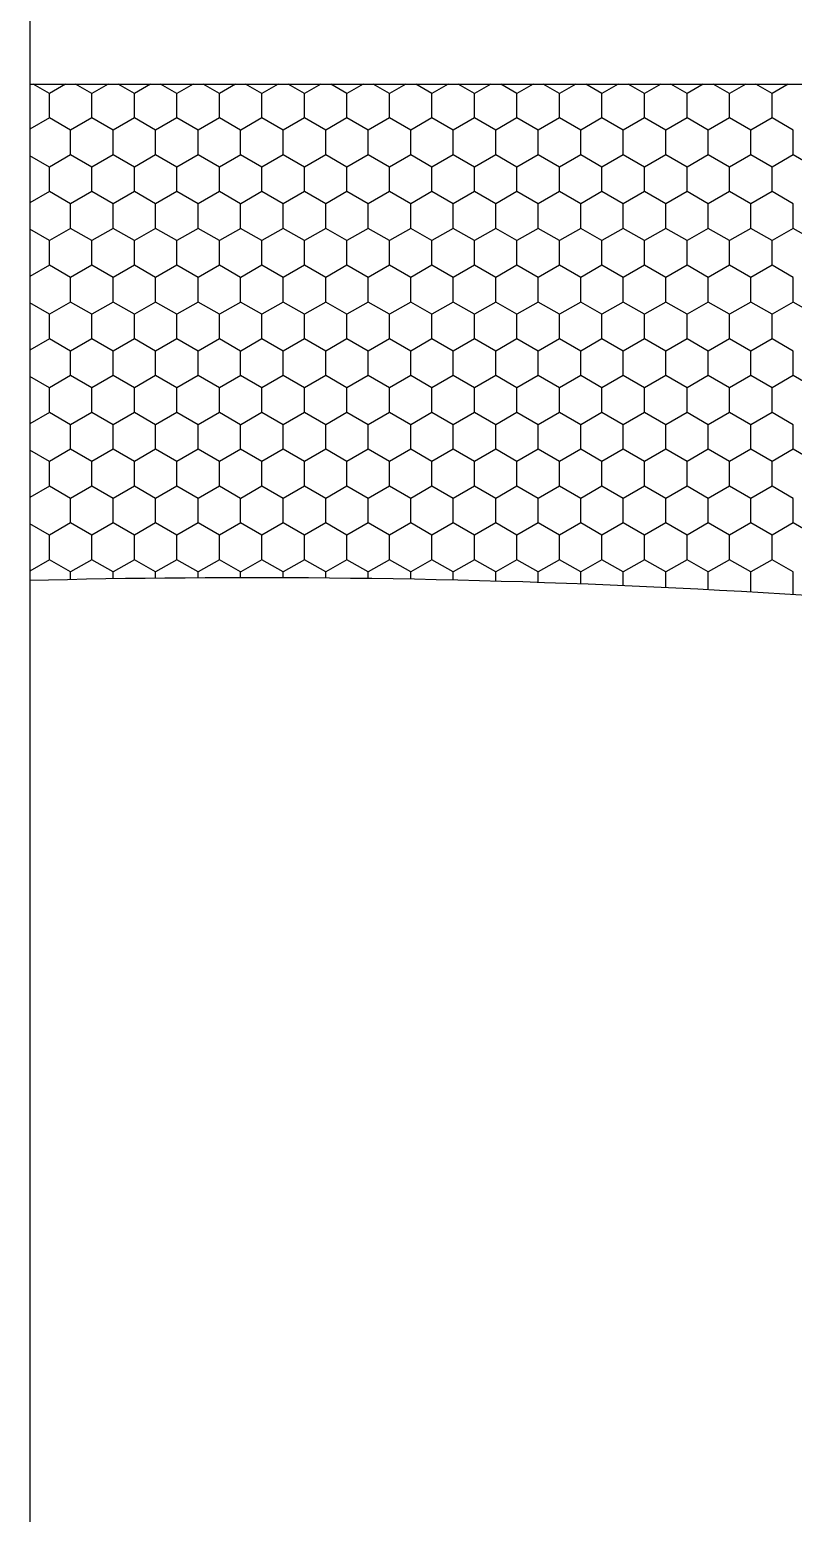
# Model space of a CAD drawing. Header units: inches. Extents: x 11.6 to 54.1, y 10.7 to 35.5.
# Drawn here: x 39.7822 to 39.8989, y 31.6248 to 31.8515 of the extents above; entities that cross this region are included whole.
import ezdxf

# ---------------------------------------------------------------- set-up
doc = ezdxf.new("R2010")
doc.units = ezdxf.units.IN
doc.header["$MEASUREMENT"] = 0
doc.layers.add('02', color=2, linetype='Continuous')

msp = doc.modelspace()

# ---------------------------------------------------------------- linework, layer by layer
at = {"layer": '02'}
for p, q in [((39.78219, 32.75318), (39.78219, 31.45318)), ((39.78219, 31.84318), (40.78219, 31.84318)), ((39.7852, 31.84175), (39.78271, 31.84318)), ((39.78768, 31.84318), (39.7852, 31.84175)), ((39.79169, 31.84175), (39.78921, 31.84318)), ((39.79417, 31.84318), (39.79169, 31.84175)), ((39.79819, 31.84175), (39.79571, 31.84318)), ((39.80067, 31.84318), (39.79819, 31.84175)), ((39.80468, 31.84175), (39.8022, 31.84318)), ((39.80716, 31.84318), (39.80468, 31.84175)), ((39.81118, 31.84175), (39.8087, 31.84318)), ((39.81366, 31.84318), (39.81118, 31.84175)), ((39.81767, 31.84175), (39.81519, 31.84318)), ((39.82015, 31.84318), (39.81767, 31.84175)), ((39.82417, 31.84175), (39.82169, 31.84318)), ((39.82665, 31.84318), (39.82417, 31.84175)), ((39.83066, 31.84175), (39.82818, 31.84318)), ((39.83314, 31.84318), (39.83066, 31.84175)), ((39.83716, 31.84175), (39.83468, 31.84318)), ((39.83964, 31.84318), (39.83716, 31.84175)), ((39.84365, 31.84175), (39.84117, 31.84318)), ((39.84613, 31.84318), (39.84365, 31.84175)), ((39.85015, 31.84175), (39.84767, 31.84318)), ((39.85263, 31.84318), (39.85015, 31.84175)), ((39.85664, 31.84175), (39.85416, 31.84318)), ((39.85913, 31.84318), (39.85664, 31.84175)), ((39.86314, 31.84175), (39.86066, 31.84318)), ((39.86562, 31.84318), (39.86314, 31.84175)), ((39.86963, 31.84175), (39.86715, 31.84318)), ((39.87212, 31.84318), (39.86963, 31.84175)), ((39.87613, 31.84175), (39.87365, 31.84318)), ((39.87861, 31.84318), (39.87613, 31.84175)), ((39.88262, 31.84175), (39.88014, 31.84318)), ((39.88511, 31.84318), (39.88262, 31.84175)), ((39.88912, 31.84175), (39.88664, 31.84318)), ((39.8916, 31.84318), (39.88912, 31.84175)), ((39.89561, 31.84175), (39.89313, 31.84318)), ((39.8981, 31.84318), (39.89561, 31.84175)), ((39.7852, 31.838), (39.7852, 31.84175)), ((39.79169, 31.838), (39.79169, 31.84175)), ((39.79819, 31.838), (39.79819, 31.84175)), ((39.80468, 31.838), (39.80468, 31.84175)), ((39.81118, 31.838), (39.81118, 31.84175)), ((39.81767, 31.838), (39.81767, 31.84175)), ((39.82417, 31.838), (39.82417, 31.84175)), ((39.83066, 31.838), (39.83066, 31.84175)), ((39.83716, 31.838), (39.83716, 31.84175)), ((39.84365, 31.838), (39.84365, 31.84175)), ((39.85015, 31.838), (39.85015, 31.84175)), ((39.85664, 31.838), (39.85664, 31.84175)), ((39.86314, 31.838), (39.86314, 31.84175)), ((39.86963, 31.838), (39.86963, 31.84175)), ((39.87613, 31.838), (39.87613, 31.84175)), ((39.88262, 31.838), (39.88262, 31.84175)), ((39.88912, 31.838), (39.88912, 31.84175)), ((39.89561, 31.838), (39.89561, 31.84175)), ((39.7852, 31.838), (39.78219, 31.83626)), ((39.78844, 31.83612), (39.7852, 31.838)), ((39.79169, 31.838), (39.78844, 31.83612)), ((39.79494, 31.83612), (39.79169, 31.838)), ((39.79819, 31.838), (39.79494, 31.83612)), ((39.80143, 31.83612), (39.79819, 31.838)), ((39.80468, 31.838), (39.80143, 31.83612)), ((39.80793, 31.83612), (39.80468, 31.838)), ((39.81118, 31.838), (39.80793, 31.83612)), ((39.81442, 31.83612), (39.81118, 31.838)), ((39.81767, 31.838), (39.81443, 31.83612)), ((39.82092, 31.83612), (39.81767, 31.838)), ((39.82417, 31.838), (39.82092, 31.83612)), ((39.82742, 31.83612), (39.82417, 31.838)), ((39.83066, 31.838), (39.82742, 31.83612)), ((39.83391, 31.83612), (39.83066, 31.838)), ((39.83716, 31.838), (39.83391, 31.83612)), ((39.84041, 31.83612), (39.83716, 31.838)), ((39.84365, 31.838), (39.84041, 31.83612)), ((39.8469, 31.83612), (39.84365, 31.838)), ((39.85015, 31.838), (39.8469, 31.83612)), ((39.8534, 31.83612), (39.85015, 31.838)), ((39.85664, 31.838), (39.8534, 31.83612)), ((39.85989, 31.83612), (39.85664, 31.838)), ((39.86314, 31.838), (39.85989, 31.83612)), ((39.86639, 31.83612), (39.86314, 31.838)), ((39.86963, 31.838), (39.86639, 31.83612)), ((39.87288, 31.83612), (39.86963, 31.838)), ((39.87613, 31.838), (39.87288, 31.83612)), ((39.87938, 31.83612), (39.87613, 31.838)), ((39.88262, 31.838), (39.87938, 31.83612)), ((39.88587, 31.83612), (39.88262, 31.838)), ((39.88912, 31.838), (39.88587, 31.83612)), ((39.89237, 31.83612), (39.88912, 31.838)), ((39.89561, 31.838), (39.89237, 31.83612)), ((39.89886, 31.83612), (39.89561, 31.838)), ((39.78844, 31.83237), (39.78844, 31.83612)), ((39.79494, 31.83237), (39.79494, 31.83612)), ((39.80143, 31.83237), (39.80143, 31.83612)), ((39.80793, 31.83237), (39.80793, 31.83612)), ((39.81442, 31.83237), (39.81442, 31.83612)), ((39.82092, 31.83237), (39.82092, 31.83612)), ((39.82742, 31.83237), (39.82742, 31.83612)), ((39.83391, 31.83237), (39.83391, 31.83612)), ((39.84041, 31.83237), (39.84041, 31.83612)), ((39.8469, 31.83237), (39.8469, 31.83612)), ((39.8534, 31.83237), (39.8534, 31.83612)), ((39.85989, 31.83237), (39.85989, 31.83612)), ((39.86639, 31.83237), (39.86639, 31.83612)), ((39.87288, 31.83237), (39.87288, 31.83612)), ((39.87938, 31.83237), (39.87938, 31.83612)), ((39.88587, 31.83237), (39.88587, 31.83612)), ((39.89237, 31.83237), (39.89237, 31.83612)), ((39.89886, 31.83237), (39.89886, 31.83612)), ((39.7852, 31.8305), (39.78219, 31.83223)), ((39.78844, 31.83237), (39.7852, 31.8305)), ((39.79169, 31.8305), (39.78844, 31.83237)), ((39.79494, 31.83237), (39.79169, 31.8305)), ((39.79819, 31.8305), (39.79494, 31.83237)), ((39.80143, 31.83237), (39.79819, 31.8305)), ((39.80468, 31.8305), (39.80143, 31.83237)), ((39.80793, 31.83237), (39.80468, 31.8305)), ((39.81118, 31.8305), (39.80793, 31.83237)), ((39.81443, 31.83237), (39.81118, 31.8305)), ((39.81767, 31.8305), (39.81442, 31.83237)), ((39.82092, 31.83237), (39.81767, 31.8305)), ((39.82417, 31.8305), (39.82092, 31.83237)), ((39.82742, 31.83237), (39.82417, 31.8305)), ((39.83066, 31.8305), (39.82742, 31.83237)), ((39.83391, 31.83237), (39.83066, 31.8305)), ((39.83716, 31.8305), (39.83391, 31.83237)), ((39.84041, 31.83237), (39.83716, 31.8305)), ((39.84365, 31.8305), (39.84041, 31.83237)), ((39.8469, 31.83237), (39.84365, 31.8305)), ((39.85015, 31.8305), (39.8469, 31.83237)), ((39.8534, 31.83237), (39.85015, 31.8305)), ((39.85664, 31.8305), (39.8534, 31.83237)), ((39.85989, 31.83237), (39.85664, 31.8305)), ((39.86314, 31.8305), (39.85989, 31.83237)), ((39.86639, 31.83237), (39.86314, 31.8305)), ((39.86963, 31.8305), (39.86639, 31.83237)), ((39.87288, 31.83237), (39.86963, 31.8305)), ((39.87613, 31.8305), (39.87288, 31.83237)), ((39.87938, 31.83237), (39.87613, 31.8305)), ((39.88262, 31.8305), (39.87938, 31.83237)), ((39.88587, 31.83237), (39.88262, 31.8305)), ((39.88912, 31.8305), (39.88587, 31.83237)), ((39.89237, 31.83237), (39.88912, 31.8305)), ((39.89561, 31.8305), (39.89237, 31.83237)), ((39.89886, 31.83237), (39.89561, 31.8305)), ((39.90211, 31.8305), (39.89886, 31.83237)), ((39.7852, 31.82675), (39.7852, 31.8305)), ((39.79169, 31.82675), (39.79169, 31.8305)), ((39.79819, 31.82675), (39.79819, 31.8305)), ((39.80468, 31.82675), (39.80468, 31.8305)), ((39.81118, 31.82675), (39.81118, 31.8305)), ((39.81767, 31.82675), (39.81767, 31.8305)), ((39.82417, 31.82675), (39.82417, 31.8305)), ((39.83066, 31.82675), (39.83066, 31.8305)), ((39.83716, 31.82675), (39.83716, 31.8305)), ((39.84365, 31.82675), (39.84365, 31.8305)), ((39.85015, 31.82675), (39.85015, 31.8305)), ((39.85664, 31.82675), (39.85664, 31.8305)), ((39.86314, 31.82675), (39.86314, 31.8305)), ((39.86963, 31.82675), (39.86963, 31.8305)), ((39.87613, 31.82675), (39.87613, 31.8305)), ((39.88262, 31.82675), (39.88262, 31.8305)), ((39.88912, 31.82675), (39.88912, 31.8305)), ((39.89561, 31.82675), (39.89561, 31.8305)), ((39.7852, 31.82675), (39.78219, 31.82501)), ((39.78844, 31.82487), (39.7852, 31.82675)), ((39.79169, 31.82675), (39.78844, 31.82487)), ((39.79494, 31.82487), (39.79169, 31.82675)), ((39.79819, 31.82675), (39.79494, 31.82487)), ((39.80143, 31.82487), (39.79819, 31.82675)), ((39.80468, 31.82675), (39.80143, 31.82487)), ((39.80793, 31.82487), (39.80468, 31.82675)), ((39.81118, 31.82675), (39.80793, 31.82487)), ((39.81442, 31.82487), (39.81118, 31.82675)), ((39.81767, 31.82675), (39.81443, 31.82487)), ((39.82092, 31.82487), (39.81767, 31.82675)), ((39.82417, 31.82675), (39.82092, 31.82487)), ((39.82742, 31.82487), (39.82417, 31.82675)), ((39.83066, 31.82675), (39.82742, 31.82487)), ((39.83391, 31.82487), (39.83066, 31.82675)), ((39.83716, 31.82675), (39.83391, 31.82487)), ((39.84041, 31.82487), (39.83716, 31.82675)), ((39.84365, 31.82675), (39.84041, 31.82487)), ((39.8469, 31.82487), (39.84365, 31.82675)), ((39.85015, 31.82675), (39.8469, 31.82487)), ((39.8534, 31.82487), (39.85015, 31.82675)), ((39.85664, 31.82675), (39.8534, 31.82487)), ((39.85989, 31.82487), (39.85664, 31.82675)), ((39.86314, 31.82675), (39.85989, 31.82487)), ((39.86639, 31.82487), (39.86314, 31.82675)), ((39.86963, 31.82675), (39.86639, 31.82487)), ((39.87288, 31.82487), (39.86963, 31.82675)), ((39.87613, 31.82675), (39.87288, 31.82487)), ((39.87938, 31.82487), (39.87613, 31.82675)), ((39.88262, 31.82675), (39.87938, 31.82487)), ((39.88587, 31.82487), (39.88262, 31.82675)), ((39.88912, 31.82675), (39.88587, 31.82487)), ((39.89237, 31.82487), (39.88912, 31.82675)), ((39.89561, 31.82675), (39.89237, 31.82487)), ((39.89886, 31.82487), (39.89561, 31.82675)), ((39.78844, 31.82112), (39.78844, 31.82487)), ((39.79494, 31.82112), (39.79494, 31.82487)), ((39.80143, 31.82112), (39.80143, 31.82487)), ((39.80793, 31.82112), (39.80793, 31.82487)), ((39.81442, 31.82112), (39.81442, 31.82487)), ((39.82092, 31.82112), (39.82092, 31.82487)), ((39.82742, 31.82112), (39.82742, 31.82487)), ((39.83391, 31.82112), (39.83391, 31.82487)), ((39.84041, 31.82112), (39.84041, 31.82487)), ((39.8469, 31.82112), (39.8469, 31.82487)), ((39.8534, 31.82112), (39.8534, 31.82487)), ((39.85989, 31.82112), (39.85989, 31.82487)), ((39.86639, 31.82112), (39.86639, 31.82487)), ((39.87288, 31.82112), (39.87288, 31.82487)), ((39.87938, 31.82112), (39.87938, 31.82487)), ((39.88587, 31.82112), (39.88587, 31.82487)), ((39.89237, 31.82112), (39.89237, 31.82487)), ((39.89886, 31.82112), (39.89886, 31.82487)), ((39.7852, 31.81925), (39.78219, 31.82098)), ((39.78844, 31.82112), (39.7852, 31.81925)), ((39.79169, 31.81925), (39.78844, 31.82112)), ((39.79494, 31.82112), (39.79169, 31.81925)), ((39.79819, 31.81925), (39.79494, 31.82112)), ((39.80143, 31.82112), (39.79819, 31.81925)), ((39.80468, 31.81925), (39.80143, 31.82112)), ((39.80793, 31.82112), (39.80468, 31.81925)), ((39.81118, 31.81925), (39.80793, 31.82112)), ((39.81443, 31.82112), (39.81118, 31.81925)), ((39.81767, 31.81925), (39.81442, 31.82112)), ((39.82092, 31.82112), (39.81767, 31.81925)), ((39.82417, 31.81925), (39.82092, 31.82112)), ((39.82742, 31.82112), (39.82417, 31.81925)), ((39.83066, 31.81925), (39.82742, 31.82112)), ((39.83391, 31.82112), (39.83066, 31.81925)), ((39.83716, 31.81925), (39.83391, 31.82112)), ((39.84041, 31.82112), (39.83716, 31.81925)), ((39.84365, 31.81925), (39.84041, 31.82112)), ((39.8469, 31.82112), (39.84365, 31.81925)), ((39.85015, 31.81925), (39.8469, 31.82112)), ((39.8534, 31.82112), (39.85015, 31.81925)), ((39.85664, 31.81925), (39.8534, 31.82112)), ((39.85989, 31.82112), (39.85664, 31.81925)), ((39.86314, 31.81925), (39.85989, 31.82112)), ((39.86639, 31.82112), (39.86314, 31.81925)), ((39.86963, 31.81925), (39.86639, 31.82112)), ((39.87288, 31.82112), (39.86963, 31.81925)), ((39.87613, 31.81925), (39.87288, 31.82112)), ((39.87938, 31.82112), (39.87613, 31.81925)), ((39.88262, 31.81925), (39.87938, 31.82112)), ((39.88587, 31.82112), (39.88262, 31.81925)), ((39.88912, 31.81925), (39.88587, 31.82112)), ((39.89237, 31.82112), (39.88912, 31.81925)), ((39.89561, 31.81925), (39.89237, 31.82112)), ((39.89886, 31.82112), (39.89561, 31.81925)), ((39.90211, 31.81925), (39.89886, 31.82112)), ((39.7852, 31.8155), (39.7852, 31.81925)), ((39.79169, 31.8155), (39.79169, 31.81925)), ((39.79819, 31.8155), (39.79819, 31.81925)), ((39.80468, 31.8155), (39.80468, 31.81925)), ((39.81118, 31.8155), (39.81118, 31.81925)), ((39.81767, 31.8155), (39.81767, 31.81925)), ((39.82417, 31.8155), (39.82417, 31.81925)), ((39.83066, 31.8155), (39.83066, 31.81925)), ((39.83716, 31.8155), (39.83716, 31.81925)), ((39.84365, 31.8155), (39.84365, 31.81925)), ((39.85015, 31.8155), (39.85015, 31.81925)), ((39.85664, 31.8155), (39.85664, 31.81925)), ((39.86314, 31.8155), (39.86314, 31.81925)), ((39.86963, 31.8155), (39.86963, 31.81925)), ((39.87613, 31.8155), (39.87613, 31.81925)), ((39.88262, 31.8155), (39.88262, 31.81925)), ((39.88912, 31.8155), (39.88912, 31.81925)), ((39.89561, 31.8155), (39.89561, 31.81925)), ((39.7852, 31.8155), (39.78219, 31.81376)), ((39.78844, 31.81362), (39.7852, 31.8155)), ((39.79169, 31.8155), (39.78844, 31.81362)), ((39.79494, 31.81362), (39.79169, 31.8155)), ((39.79819, 31.8155), (39.79494, 31.81362)), ((39.80143, 31.81362), (39.79819, 31.8155)), ((39.80468, 31.8155), (39.80143, 31.81362)), ((39.80793, 31.81362), (39.80468, 31.8155)), ((39.81118, 31.8155), (39.80793, 31.81362)), ((39.81442, 31.81362), (39.81118, 31.8155)), ((39.81767, 31.8155), (39.81443, 31.81362)), ((39.82092, 31.81362), (39.81767, 31.8155)), ((39.82417, 31.8155), (39.82092, 31.81362)), ((39.82742, 31.81362), (39.82417, 31.8155)), ((39.83066, 31.8155), (39.82742, 31.81362)), ((39.83391, 31.81362), (39.83066, 31.8155)), ((39.83716, 31.8155), (39.83391, 31.81362)), ((39.84041, 31.81362), (39.83716, 31.8155)), ((39.84365, 31.8155), (39.84041, 31.81362)), ((39.8469, 31.81362), (39.84365, 31.8155)), ((39.85015, 31.8155), (39.8469, 31.81362)), ((39.8534, 31.81362), (39.85015, 31.8155)), ((39.85664, 31.8155), (39.8534, 31.81362)), ((39.85989, 31.81362), (39.85664, 31.8155)), ((39.86314, 31.8155), (39.85989, 31.81362)), ((39.86639, 31.81362), (39.86314, 31.8155)), ((39.86963, 31.8155), (39.86639, 31.81362)), ((39.87288, 31.81362), (39.86963, 31.8155)), ((39.87613, 31.8155), (39.87288, 31.81362)), ((39.87938, 31.81362), (39.87613, 31.8155)), ((39.88262, 31.8155), (39.87938, 31.81362)), ((39.88587, 31.81362), (39.88262, 31.8155)), ((39.88912, 31.8155), (39.88587, 31.81362)), ((39.89237, 31.81362), (39.88912, 31.8155)), ((39.89561, 31.8155), (39.89237, 31.81362)), ((39.89886, 31.81362), (39.89561, 31.8155)), ((39.78844, 31.80987), (39.78844, 31.81362)), ((39.79494, 31.80987), (39.79494, 31.81362)), ((39.80143, 31.80987), (39.80143, 31.81362)), ((39.80793, 31.80987), (39.80793, 31.81362)), ((39.81442, 31.80987), (39.81442, 31.81362)), ((39.82092, 31.80987), (39.82092, 31.81362)), ((39.82742, 31.80987), (39.82742, 31.81362)), ((39.83391, 31.80987), (39.83391, 31.81362)), ((39.84041, 31.80987), (39.84041, 31.81362)), ((39.8469, 31.80987), (39.8469, 31.81362)), ((39.8534, 31.80987), (39.8534, 31.81362)), ((39.85989, 31.80987), (39.85989, 31.81362)), ((39.86639, 31.80987), (39.86639, 31.81362)), ((39.87288, 31.80987), (39.87288, 31.81362)), ((39.87938, 31.80987), (39.87938, 31.81362)), ((39.88587, 31.80987), (39.88587, 31.81362)), ((39.89237, 31.80987), (39.89237, 31.81362)), ((39.89886, 31.80987), (39.89886, 31.81362)), ((39.7852, 31.808), (39.78219, 31.80973)), ((39.78844, 31.80987), (39.7852, 31.808)), ((39.7852, 31.80425), (39.7852, 31.808)), ((39.79169, 31.808), (39.78844, 31.80987)), ((39.79494, 31.80987), (39.79169, 31.808)), ((39.79169, 31.80425), (39.79169, 31.808)), ((39.79819, 31.808), (39.79494, 31.80987)), ((39.80143, 31.80987), (39.79819, 31.808)), ((39.79819, 31.80425), (39.79819, 31.808)), ((39.80468, 31.808), (39.80143, 31.80987)), ((39.80793, 31.80987), (39.80468, 31.808)), ((39.80468, 31.80425), (39.80468, 31.808)), ((39.81118, 31.808), (39.80793, 31.80987)), ((39.81443, 31.80987), (39.81118, 31.808)), ((39.81118, 31.80425), (39.81118, 31.808)), ((39.81767, 31.808), (39.81442, 31.80987)), ((39.82092, 31.80987), (39.81767, 31.808)), ((39.81767, 31.80425), (39.81767, 31.808)), ((39.82417, 31.808), (39.82092, 31.80987)), ((39.82742, 31.80987), (39.82417, 31.808)), ((39.82417, 31.80425), (39.82417, 31.808)), ((39.83066, 31.808), (39.82742, 31.80987)), ((39.83391, 31.80987), (39.83066, 31.808)), ((39.83066, 31.80425), (39.83066, 31.808)), ((39.83716, 31.808), (39.83391, 31.80987)), ((39.84041, 31.80987), (39.83716, 31.808)), ((39.83716, 31.80425), (39.83716, 31.808)), ((39.84365, 31.808), (39.84041, 31.80987)), ((39.8469, 31.80987), (39.84365, 31.808)), ((39.84365, 31.80425), (39.84365, 31.808)), ((39.85015, 31.808), (39.8469, 31.80987)), ((39.8534, 31.80987), (39.85015, 31.808)), ((39.85015, 31.80425), (39.85015, 31.808)), ((39.85664, 31.808), (39.8534, 31.80987)), ((39.85989, 31.80987), (39.85664, 31.808)), ((39.85664, 31.80425), (39.85664, 31.808)), ((39.86314, 31.808), (39.85989, 31.80987)), ((39.86639, 31.80987), (39.86314, 31.808)), ((39.86314, 31.80425), (39.86314, 31.808)), ((39.86963, 31.808), (39.86639, 31.80987)), ((39.87288, 31.80987), (39.86963, 31.808)), ((39.86963, 31.80425), (39.86963, 31.808)), ((39.87613, 31.808), (39.87288, 31.80987)), ((39.87938, 31.80987), (39.87613, 31.808)), ((39.87613, 31.80425), (39.87613, 31.808)), ((39.88262, 31.808), (39.87938, 31.80987)), ((39.88587, 31.80987), (39.88262, 31.808)), ((39.88262, 31.80425), (39.88262, 31.808)), ((39.88912, 31.808), (39.88587, 31.80987)), ((39.89237, 31.80987), (39.88912, 31.808)), ((39.88912, 31.80425), (39.88912, 31.808)), ((39.89561, 31.808), (39.89237, 31.80987)), ((39.89886, 31.80987), (39.89561, 31.808)), ((39.89561, 31.80425), (39.89561, 31.808)), ((39.90211, 31.808), (39.89886, 31.80987)), ((39.7852, 31.80425), (39.78219, 31.80251)), ((39.78844, 31.80237), (39.7852, 31.80425)), ((39.79169, 31.80425), (39.78844, 31.80237)), ((39.79494, 31.80237), (39.79169, 31.80425)), ((39.79819, 31.80425), (39.79494, 31.80237)), ((39.80143, 31.80237), (39.79819, 31.80425)), ((39.80468, 31.80425), (39.80143, 31.80237)), ((39.80793, 31.80237), (39.80468, 31.80425)), ((39.81118, 31.80425), (39.80793, 31.80237)), ((39.81442, 31.80237), (39.81118, 31.80425)), ((39.81767, 31.80425), (39.81443, 31.80237)), ((39.82092, 31.80237), (39.81767, 31.80425)), ((39.82417, 31.80425), (39.82092, 31.80237)), ((39.82742, 31.80237), (39.82417, 31.80425)), ((39.83066, 31.80425), (39.82742, 31.80237)), ((39.83391, 31.80237), (39.83066, 31.80425)), ((39.83716, 31.80425), (39.83391, 31.80237)), ((39.84041, 31.80237), (39.83716, 31.80425)), ((39.84365, 31.80425), (39.84041, 31.80237)), ((39.8469, 31.80237), (39.84365, 31.80425)), ((39.85015, 31.80425), (39.8469, 31.80237)), ((39.8534, 31.80237), (39.85015, 31.80425)), ((39.85664, 31.80425), (39.8534, 31.80237)), ((39.85989, 31.80237), (39.85664, 31.80425)), ((39.86314, 31.80425), (39.85989, 31.80237)), ((39.86639, 31.80237), (39.86314, 31.80425)), ((39.86963, 31.80425), (39.86639, 31.80237)), ((39.87288, 31.80237), (39.86963, 31.80425)), ((39.87613, 31.80425), (39.87288, 31.80237)), ((39.87938, 31.80237), (39.87613, 31.80425)), ((39.88262, 31.80425), (39.87938, 31.80237)), ((39.88587, 31.80237), (39.88262, 31.80425)), ((39.88912, 31.80425), (39.88587, 31.80237)), ((39.89237, 31.80237), (39.88912, 31.80425)), ((39.89561, 31.80425), (39.89237, 31.80237)), ((39.89886, 31.80237), (39.89561, 31.80425)), ((39.78844, 31.79862), (39.78844, 31.80237)), ((39.79494, 31.79862), (39.79494, 31.80237)), ((39.80143, 31.79862), (39.80143, 31.80237)), ((39.80793, 31.79862), (39.80793, 31.80237)), ((39.81442, 31.79862), (39.81442, 31.80237)), ((39.82092, 31.79862), (39.82092, 31.80237)), ((39.82742, 31.79862), (39.82742, 31.80237)), ((39.83391, 31.79862), (39.83391, 31.80237)), ((39.84041, 31.79862), (39.84041, 31.80237)), ((39.8469, 31.79862), (39.8469, 31.80237)), ((39.8534, 31.79862), (39.8534, 31.80237)), ((39.85989, 31.79862), (39.85989, 31.80237)), ((39.86639, 31.79862), (39.86639, 31.80237)), ((39.87288, 31.79862), (39.87288, 31.80237)), ((39.87938, 31.79862), (39.87938, 31.80237)), ((39.88587, 31.79862), (39.88587, 31.80237)), ((39.89237, 31.79862), (39.89237, 31.80237)), ((39.89886, 31.79862), (39.89886, 31.80237)), ((39.7852, 31.79675), (39.78219, 31.79848)), ((39.78844, 31.79862), (39.7852, 31.79675)), ((39.7852, 31.793), (39.7852, 31.79675)), ((39.79169, 31.79675), (39.78844, 31.79862)), ((39.79494, 31.79862), (39.79169, 31.79675)), ((39.79169, 31.793), (39.79169, 31.79675)), ((39.79819, 31.79675), (39.79494, 31.79862)), ((39.80143, 31.79862), (39.79819, 31.79675)), ((39.79819, 31.793), (39.79819, 31.79675)), ((39.80468, 31.79675), (39.80143, 31.79862)), ((39.80793, 31.79862), (39.80468, 31.79675)), ((39.80468, 31.793), (39.80468, 31.79675)), ((39.81118, 31.79675), (39.80793, 31.79862)), ((39.81443, 31.79862), (39.81118, 31.79675)), ((39.81118, 31.793), (39.81118, 31.79675)), ((39.81767, 31.79675), (39.81442, 31.79862)), ((39.82092, 31.79862), (39.81767, 31.79675)), ((39.81767, 31.793), (39.81767, 31.79675)), ((39.82417, 31.79675), (39.82092, 31.79862)), ((39.82742, 31.79862), (39.82417, 31.79675)), ((39.82417, 31.793), (39.82417, 31.79675)), ((39.83066, 31.79675), (39.82742, 31.79862)), ((39.83391, 31.79862), (39.83066, 31.79675)), ((39.83066, 31.793), (39.83066, 31.79675)), ((39.83716, 31.79675), (39.83391, 31.79862)), ((39.84041, 31.79862), (39.83716, 31.79675)), ((39.83716, 31.793), (39.83716, 31.79675)), ((39.84365, 31.79675), (39.84041, 31.79862)), ((39.8469, 31.79862), (39.84365, 31.79675)), ((39.84365, 31.793), (39.84365, 31.79675)), ((39.85015, 31.79675), (39.8469, 31.79862)), ((39.8534, 31.79862), (39.85015, 31.79675)), ((39.85015, 31.793), (39.85015, 31.79675)), ((39.85664, 31.79675), (39.8534, 31.79862)), ((39.85989, 31.79862), (39.85664, 31.79675)), ((39.85664, 31.793), (39.85664, 31.79675)), ((39.86314, 31.79675), (39.85989, 31.79862)), ((39.86639, 31.79862), (39.86314, 31.79675)), ((39.86314, 31.793), (39.86314, 31.79675)), ((39.86963, 31.79675), (39.86639, 31.79862)), ((39.87288, 31.79862), (39.86963, 31.79675)), ((39.86963, 31.793), (39.86963, 31.79675)), ((39.87613, 31.79675), (39.87288, 31.79862)), ((39.87938, 31.79862), (39.87613, 31.79675)), ((39.87613, 31.793), (39.87613, 31.79675)), ((39.88262, 31.79675), (39.87938, 31.79862)), ((39.88587, 31.79862), (39.88262, 31.79675)), ((39.88262, 31.793), (39.88262, 31.79675)), ((39.88912, 31.79675), (39.88587, 31.79862)), ((39.89237, 31.79862), (39.88912, 31.79675)), ((39.88912, 31.793), (39.88912, 31.79675)), ((39.89561, 31.79675), (39.89237, 31.79862)), ((39.89886, 31.79862), (39.89561, 31.79675)), ((39.89561, 31.793), (39.89561, 31.79675)), ((39.90211, 31.79675), (39.89886, 31.79862)), ((39.7852, 31.793), (39.78219, 31.79126)), ((39.78844, 31.79112), (39.7852, 31.793)), ((39.79169, 31.793), (39.78844, 31.79112)), ((39.79494, 31.79112), (39.79169, 31.793)), ((39.79819, 31.793), (39.79494, 31.79112)), ((39.80143, 31.79112), (39.79819, 31.793)), ((39.80468, 31.793), (39.80143, 31.79112)), ((39.80793, 31.79112), (39.80468, 31.793)), ((39.81118, 31.793), (39.80793, 31.79112)), ((39.81442, 31.79112), (39.81118, 31.793)), ((39.81767, 31.793), (39.81443, 31.79112)), ((39.82092, 31.79112), (39.81767, 31.793)), ((39.82417, 31.793), (39.82092, 31.79112)), ((39.82742, 31.79112), (39.82417, 31.793)), ((39.83066, 31.793), (39.82742, 31.79112)), ((39.83391, 31.79112), (39.83066, 31.793)), ((39.83716, 31.793), (39.83391, 31.79112)), ((39.84041, 31.79112), (39.83716, 31.793)), ((39.84365, 31.793), (39.84041, 31.79112)), ((39.8469, 31.79112), (39.84365, 31.793)), ((39.85015, 31.793), (39.8469, 31.79112)), ((39.8534, 31.79112), (39.85015, 31.793)), ((39.85664, 31.793), (39.8534, 31.79112)), ((39.85989, 31.79112), (39.85664, 31.793)), ((39.86314, 31.793), (39.85989, 31.79112)), ((39.86639, 31.79112), (39.86314, 31.793)), ((39.86963, 31.793), (39.86639, 31.79112)), ((39.87288, 31.79112), (39.86963, 31.793)), ((39.87613, 31.793), (39.87288, 31.79112)), ((39.87938, 31.79112), (39.87613, 31.793)), ((39.88262, 31.793), (39.87938, 31.79112)), ((39.88587, 31.79112), (39.88262, 31.793)), ((39.88912, 31.793), (39.88587, 31.79112)), ((39.89237, 31.79112), (39.88912, 31.793)), ((39.89561, 31.793), (39.89237, 31.79112)), ((39.89886, 31.79112), (39.89561, 31.793)), ((39.78844, 31.78737), (39.78844, 31.79112)), ((39.79494, 31.78737), (39.79494, 31.79112)), ((39.80143, 31.78737), (39.80143, 31.79112)), ((39.80793, 31.78737), (39.80793, 31.79112)), ((39.81442, 31.78737), (39.81442, 31.79112)), ((39.82092, 31.78737), (39.82092, 31.79112)), ((39.82742, 31.78737), (39.82742, 31.79112)), ((39.83391, 31.78737), (39.83391, 31.79112)), ((39.84041, 31.78737), (39.84041, 31.79112)), ((39.8469, 31.78737), (39.8469, 31.79112)), ((39.8534, 31.78737), (39.8534, 31.79112)), ((39.85989, 31.78737), (39.85989, 31.79112)), ((39.86639, 31.78737), (39.86639, 31.79112)), ((39.87288, 31.78737), (39.87288, 31.79112)), ((39.87938, 31.78737), (39.87938, 31.79112)), ((39.88587, 31.78737), (39.88587, 31.79112)), ((39.89237, 31.78737), (39.89237, 31.79112)), ((39.89886, 31.78737), (39.89886, 31.79112)), ((39.7852, 31.7855), (39.78219, 31.78723)), ((39.78844, 31.78737), (39.7852, 31.7855)), ((39.7852, 31.78175), (39.7852, 31.7855)), ((39.79169, 31.7855), (39.78844, 31.78737)), ((39.79494, 31.78737), (39.79169, 31.7855)), ((39.79169, 31.78175), (39.79169, 31.7855)), ((39.79819, 31.7855), (39.79494, 31.78737)), ((39.80143, 31.78737), (39.79819, 31.7855)), ((39.79819, 31.78175), (39.79819, 31.7855)), ((39.80468, 31.7855), (39.80143, 31.78737)), ((39.80793, 31.78737), (39.80468, 31.7855)), ((39.80468, 31.78175), (39.80468, 31.7855)), ((39.81118, 31.7855), (39.80793, 31.78737)), ((39.81443, 31.78737), (39.81118, 31.7855)), ((39.81118, 31.78175), (39.81118, 31.7855)), ((39.81767, 31.7855), (39.81442, 31.78737)), ((39.82092, 31.78737), (39.81767, 31.7855)), ((39.81767, 31.78175), (39.81767, 31.7855)), ((39.82417, 31.7855), (39.82092, 31.78737)), ((39.82742, 31.78737), (39.82417, 31.7855)), ((39.82417, 31.78175), (39.82417, 31.7855)), ((39.83066, 31.7855), (39.82742, 31.78737)), ((39.83391, 31.78737), (39.83066, 31.7855)), ((39.83066, 31.78175), (39.83066, 31.7855)), ((39.83716, 31.7855), (39.83391, 31.78737)), ((39.84041, 31.78737), (39.83716, 31.7855)), ((39.83716, 31.78175), (39.83716, 31.7855)), ((39.84365, 31.7855), (39.84041, 31.78737)), ((39.8469, 31.78737), (39.84365, 31.7855)), ((39.84365, 31.78175), (39.84365, 31.7855)), ((39.85015, 31.7855), (39.8469, 31.78737)), ((39.8534, 31.78737), (39.85015, 31.7855)), ((39.85015, 31.78175), (39.85015, 31.7855)), ((39.85664, 31.7855), (39.8534, 31.78737)), ((39.85989, 31.78737), (39.85664, 31.7855)), ((39.85664, 31.78175), (39.85664, 31.7855)), ((39.86314, 31.7855), (39.85989, 31.78737)), ((39.86639, 31.78737), (39.86314, 31.7855)), ((39.86314, 31.78175), (39.86314, 31.7855)), ((39.86963, 31.7855), (39.86639, 31.78737)), ((39.87288, 31.78737), (39.86963, 31.7855)), ((39.86963, 31.78175), (39.86963, 31.7855)), ((39.87613, 31.7855), (39.87288, 31.78737)), ((39.87938, 31.78737), (39.87613, 31.7855)), ((39.87613, 31.78175), (39.87613, 31.7855)), ((39.88262, 31.7855), (39.87938, 31.78737)), ((39.88587, 31.78737), (39.88262, 31.7855)), ((39.88262, 31.78175), (39.88262, 31.7855)), ((39.88912, 31.7855), (39.88587, 31.78737)), ((39.89237, 31.78737), (39.88912, 31.7855)), ((39.88912, 31.78175), (39.88912, 31.7855)), ((39.89561, 31.7855), (39.89237, 31.78737)), ((39.89886, 31.78737), (39.89561, 31.7855)), ((39.89561, 31.78175), (39.89561, 31.7855)), ((39.90211, 31.7855), (39.89886, 31.78737)), ((39.7852, 31.78175), (39.78219, 31.78001)), ((39.78844, 31.77987), (39.7852, 31.78175)), ((39.79169, 31.78175), (39.78844, 31.77987)), ((39.79494, 31.77987), (39.79169, 31.78175)), ((39.79819, 31.78175), (39.79494, 31.77987)), ((39.80143, 31.77987), (39.79819, 31.78175)), ((39.80468, 31.78175), (39.80143, 31.77987)), ((39.80793, 31.77987), (39.80468, 31.78175)), ((39.81118, 31.78175), (39.80793, 31.77987)), ((39.81442, 31.77987), (39.81118, 31.78175)), ((39.81767, 31.78175), (39.81443, 31.77987)), ((39.82092, 31.77987), (39.81767, 31.78175)), ((39.82417, 31.78175), (39.82092, 31.77987)), ((39.82742, 31.77987), (39.82417, 31.78175)), ((39.83066, 31.78175), (39.82742, 31.77987)), ((39.83391, 31.77987), (39.83066, 31.78175)), ((39.83716, 31.78175), (39.83391, 31.77987)), ((39.84041, 31.77987), (39.83716, 31.78175)), ((39.84365, 31.78175), (39.84041, 31.77987)), ((39.8469, 31.77987), (39.84365, 31.78175)), ((39.85015, 31.78175), (39.8469, 31.77987)), ((39.8534, 31.77987), (39.85015, 31.78175)), ((39.85664, 31.78175), (39.8534, 31.77987)), ((39.85989, 31.77987), (39.85664, 31.78175)), ((39.86314, 31.78175), (39.85989, 31.77987)), ((39.86639, 31.77987), (39.86314, 31.78175)), ((39.86963, 31.78175), (39.86639, 31.77987)), ((39.87288, 31.77987), (39.86963, 31.78175)), ((39.87613, 31.78175), (39.87288, 31.77987)), ((39.87938, 31.77987), (39.87613, 31.78175)), ((39.88262, 31.78175), (39.87938, 31.77987)), ((39.88587, 31.77987), (39.88262, 31.78175)), ((39.88912, 31.78175), (39.88587, 31.77987)), ((39.89237, 31.77987), (39.88912, 31.78175)), ((39.89561, 31.78175), (39.89237, 31.77987)), ((39.89886, 31.77987), (39.89561, 31.78175)), ((39.78844, 31.77612), (39.78844, 31.77987)), ((39.79494, 31.77612), (39.79494, 31.77987)), ((39.80143, 31.77612), (39.80143, 31.77987)), ((39.80793, 31.77612), (39.80793, 31.77987)), ((39.81442, 31.77612), (39.81442, 31.77987)), ((39.82092, 31.77612), (39.82092, 31.77987)), ((39.82742, 31.77612), (39.82742, 31.77987)), ((39.83391, 31.77612), (39.83391, 31.77987)), ((39.84041, 31.77612), (39.84041, 31.77987)), ((39.8469, 31.77612), (39.8469, 31.77987)), ((39.8534, 31.77612), (39.8534, 31.77987)), ((39.85989, 31.77612), (39.85989, 31.77987)), ((39.86639, 31.77612), (39.86639, 31.77987)), ((39.87288, 31.77612), (39.87288, 31.77987)), ((39.87938, 31.77612), (39.87938, 31.77987)), ((39.88587, 31.77612), (39.88587, 31.77987)), ((39.89237, 31.77612), (39.89237, 31.77987)), ((39.89886, 31.77612), (39.89886, 31.77987)), ((39.7852, 31.77425), (39.78219, 31.77598)), ((39.78844, 31.77612), (39.7852, 31.77425)), ((39.7852, 31.7705), (39.7852, 31.77425)), ((39.79169, 31.77425), (39.78844, 31.77612)), ((39.79494, 31.77612), (39.79169, 31.77425)), ((39.79169, 31.7705), (39.79169, 31.77425)), ((39.79819, 31.77425), (39.79494, 31.77612)), ((39.80143, 31.77612), (39.79819, 31.77425)), ((39.79819, 31.7705), (39.79819, 31.77425)), ((39.80468, 31.77425), (39.80143, 31.77612)), ((39.80793, 31.77612), (39.80468, 31.77425)), ((39.80468, 31.7705), (39.80468, 31.77425)), ((39.81118, 31.77425), (39.80793, 31.77612)), ((39.81443, 31.77612), (39.81118, 31.77425)), ((39.81118, 31.7705), (39.81118, 31.77425)), ((39.81767, 31.77425), (39.81442, 31.77612)), ((39.82092, 31.77612), (39.81767, 31.77425)), ((39.81767, 31.7705), (39.81767, 31.77425)), ((39.82417, 31.77425), (39.82092, 31.77612)), ((39.82742, 31.77612), (39.82417, 31.77425)), ((39.82417, 31.7705), (39.82417, 31.77425)), ((39.83066, 31.77425), (39.82742, 31.77612)), ((39.83391, 31.77612), (39.83066, 31.77425)), ((39.83066, 31.7705), (39.83066, 31.77425)), ((39.83716, 31.77425), (39.83391, 31.77612)), ((39.84041, 31.77612), (39.83716, 31.77425)), ((39.83716, 31.7705), (39.83716, 31.77425)), ((39.84365, 31.77425), (39.84041, 31.77612)), ((39.8469, 31.77612), (39.84365, 31.77425)), ((39.84365, 31.7705), (39.84365, 31.77425)), ((39.85015, 31.77425), (39.8469, 31.77612)), ((39.8534, 31.77612), (39.85015, 31.77425)), ((39.85015, 31.7705), (39.85015, 31.77425)), ((39.85664, 31.77425), (39.8534, 31.77612)), ((39.85989, 31.77612), (39.85664, 31.77425)), ((39.85664, 31.7705), (39.85664, 31.77425)), ((39.86314, 31.77425), (39.85989, 31.77612)), ((39.86639, 31.77612), (39.86314, 31.77425)), ((39.86314, 31.7705), (39.86314, 31.77425)), ((39.86963, 31.77425), (39.86639, 31.77612)), ((39.87288, 31.77612), (39.86963, 31.77425)), ((39.86963, 31.7705), (39.86963, 31.77425)), ((39.87613, 31.77425), (39.87288, 31.77612)), ((39.87938, 31.77612), (39.87613, 31.77425)), ((39.87613, 31.7705), (39.87613, 31.77425)), ((39.88262, 31.77425), (39.87938, 31.77612)), ((39.88587, 31.77612), (39.88262, 31.77425)), ((39.88262, 31.7705), (39.88262, 31.77425)), ((39.88912, 31.77425), (39.88587, 31.77612)), ((39.89237, 31.77612), (39.88912, 31.77425)), ((39.88912, 31.7705), (39.88912, 31.77425)), ((39.89561, 31.77425), (39.89237, 31.77612)), ((39.89886, 31.77612), (39.89561, 31.77425)), ((39.89561, 31.7705), (39.89561, 31.77425)), ((39.90211, 31.77425), (39.89886, 31.77612)), ((39.7852, 31.7705), (39.78219, 31.76876)), ((39.78844, 31.76862), (39.7852, 31.7705)), ((39.79169, 31.7705), (39.78844, 31.76862)), ((39.79494, 31.76862), (39.79169, 31.7705)), ((39.79819, 31.7705), (39.79494, 31.76862)), ((39.80143, 31.76862), (39.79819, 31.7705)), ((39.80468, 31.7705), (39.80143, 31.76862)), ((39.80793, 31.76862), (39.80468, 31.7705)), ((39.81118, 31.7705), (39.80793, 31.76862)), ((39.81442, 31.76862), (39.81118, 31.7705)), ((39.81767, 31.7705), (39.81443, 31.76862)), ((39.82092, 31.76862), (39.81767, 31.7705)), ((39.82417, 31.7705), (39.82092, 31.76862)), ((39.82742, 31.76862), (39.82417, 31.7705)), ((39.83066, 31.7705), (39.82742, 31.76862)), ((39.83391, 31.76862), (39.83066, 31.7705)), ((39.83716, 31.7705), (39.83391, 31.76862)), ((39.84041, 31.76862), (39.83716, 31.7705)), ((39.84365, 31.7705), (39.84041, 31.76862)), ((39.8469, 31.76862), (39.84365, 31.7705)), ((39.85015, 31.7705), (39.8469, 31.76862)), ((39.8534, 31.76862), (39.85015, 31.7705)), ((39.85664, 31.7705), (39.8534, 31.76862)), ((39.85989, 31.76862), (39.85664, 31.7705)), ((39.86314, 31.7705), (39.85989, 31.76862)), ((39.86639, 31.76862), (39.86314, 31.7705)), ((39.86963, 31.7705), (39.86639, 31.76862)), ((39.87288, 31.76862), (39.86963, 31.7705)), ((39.87613, 31.7705), (39.87288, 31.76862)), ((39.87938, 31.76862), (39.87613, 31.7705)), ((39.88262, 31.7705), (39.87938, 31.76862)), ((39.88587, 31.76862), (39.88262, 31.7705)), ((39.88912, 31.7705), (39.88587, 31.76862)), ((39.89237, 31.76862), (39.88912, 31.7705)), ((39.89561, 31.7705), (39.89237, 31.76862)), ((39.89886, 31.76862), (39.89561, 31.7705)), ((39.78844, 31.7675), (39.78844, 31.76862)), ((39.79494, 31.76762), (39.79494, 31.76862)), ((39.80143, 31.76771), (39.80143, 31.76862)), ((39.80793, 31.76776), (39.80793, 31.76862)), ((39.81442, 31.76778), (39.81442, 31.76862)), ((39.82092, 31.76777), (39.82092, 31.76862)), ((39.82742, 31.76773), (39.82742, 31.76862)), ((39.83391, 31.76766), (39.83391, 31.76862)), ((39.84041, 31.76756), (39.84041, 31.76862)), ((39.8469, 31.76743), (39.8469, 31.76862)), ((39.8534, 31.76726), (39.8534, 31.76862)), ((39.85989, 31.76707), (39.85989, 31.76862)), ((39.86639, 31.76684), (39.86639, 31.76862)), ((39.87288, 31.76658), (39.87288, 31.76862)), ((39.87938, 31.76628), (39.87938, 31.76862)), ((39.88587, 31.76595), (39.88587, 31.76862)), ((39.89237, 31.76559), (39.89237, 31.76862)), ((39.89886, 31.76519), (39.89886, 31.76862))]:
    msp.add_line(p, q, dxfattribs=at)
msp.add_open_spline([(39.78219, 31.76735), (39.84288, 31.76898), (40.02639, 31.76303), (40.11767, 31.68986), (40.22474, 31.6728), (40.28219, 31.6656)], degree=3, knots=[133.462699, 133.462699, 133.462699, 133.462699, 260.1944, 411.808261, 574.921399, 574.921399, 574.921399, 574.921399], dxfattribs=at)

doc.saveas('drawing.dxf')
